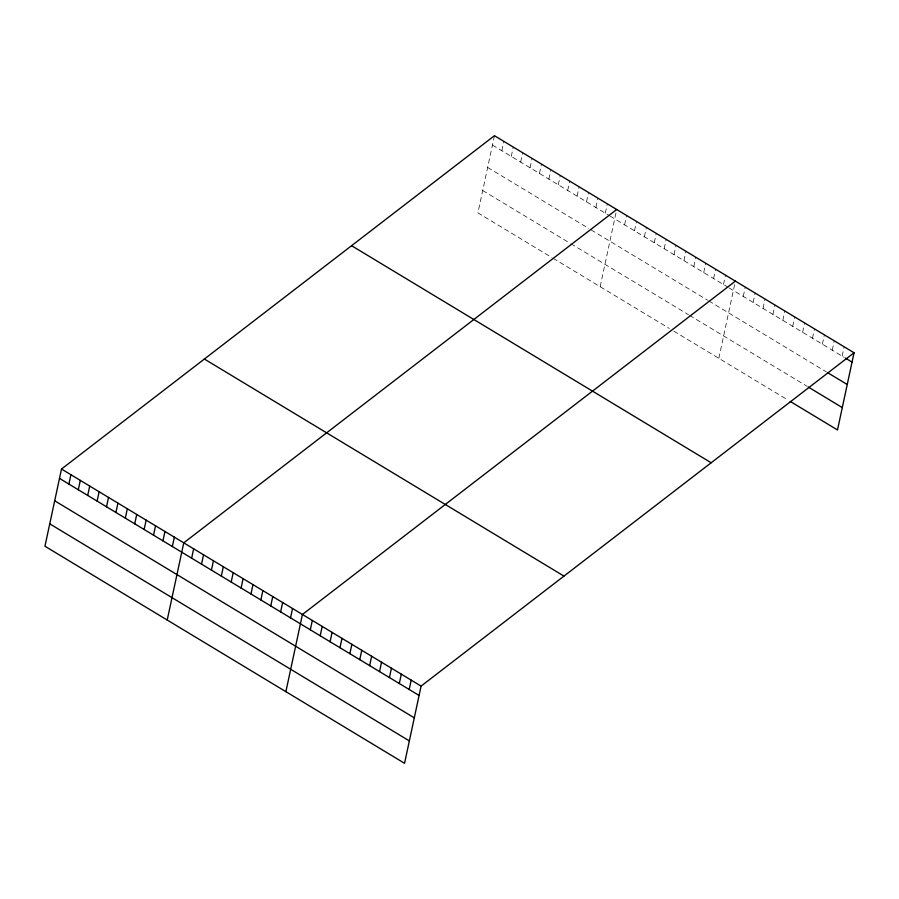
<?xml version="1.0" encoding="UTF-8"?>
<svg xmlns="http://www.w3.org/2000/svg" width="899" height="899" viewBox="0 0 899 899"><rect width="100%" height="100%" fill="white"/><g stroke="black" fill="none" stroke-linecap="round" stroke-linejoin="round"><path stroke-width="0.67" stroke-dasharray="4.5 3.37" d="M494.45 135.704L477.908 212.894L551.964 257.597M501.856 150.729L503.856 141.379M511.261 156.415L513.262 147.054M520.667 162.09L522.667 152.729M530.062 167.765L532.073 158.404M539.467 173.44L541.479 164.079M548.873 179.115L550.885 169.765M558.279 184.801L560.291 175.44M567.685 190.476L569.696 181.115M577.091 196.151L579.102 186.79M586.496 201.826L588.497 192.465M595.902 207.5L597.902 198.151M605.308 213.187L607.308 203.826M600.172 286.691L616.714 209.501M624.603 224.829L626.603 215.468M634.492 230.796L636.492 221.435M644.381 236.763L646.381 227.413M654.27 242.741L656.27 233.38M664.159 248.708L666.159 239.348M674.048 254.675L676.048 245.315M683.937 260.643L685.937 251.282M693.826 266.61L695.826 257.26M703.715 272.577L705.715 263.227M713.604 278.555L715.604 269.194M723.493 284.522L725.493 275.161M718.829 358.33L735.382 281.129M743.271 296.456L745.271 287.107M753.16 302.424L755.16 293.074M763.049 308.402L765.049 299.041M772.938 314.369L774.938 305.008M782.827 320.336L784.827 310.975M792.716 326.303L794.716 316.954M802.605 332.27L804.605 322.921M812.494 338.249L814.494 328.888M822.383 344.216L824.383 334.855M832.272 350.183L834.272 340.822M842.149 356.15L844.161 346.8M492.45 145.054L608.837 215.31M610.005 216.018L727.887 287.174M728.977 287.837L844.352 357.476M487.651 167.439L588.755 228.47M591.104 229.886L707.704 300.277M708.805 300.94L826.372 371.905M482.707 190.509L569.696 243.022M570.876 243.73L688.477 314.717M689.567 315.38L807.145 386.345M553.143 258.305L669.384 328.483M673.789 331.135L788.052 400.111"/><path stroke-width="1.35" d="M61.503 469.042L44.95 546.232L404.55 763.296L421.092 686.106L854.05 352.768L494.45 135.704L61.503 469.042L421.092 686.106M68.897 484.078L70.909 474.717M78.303 489.753L80.303 480.392M87.709 495.428L89.709 486.078M97.114 501.103L99.115 491.753M106.52 506.789L108.521 497.428M115.926 512.464L117.926 503.103M125.332 518.139L127.332 508.778M134.726 523.814L136.738 514.453M144.132 529.489L146.144 520.139M153.538 535.175L155.549 525.814M162.944 540.85L164.955 531.489M172.35 546.525L174.361 537.164M167.214 620.04L183.767 542.839L616.714 209.501M191.644 558.167L193.656 548.817M201.533 564.145L203.545 554.784M211.422 570.112L213.434 560.751M221.311 576.079L223.323 566.718M231.2 582.046L233.212 572.685M241.089 588.013L243.101 578.664M250.978 593.992L252.979 584.631M260.867 599.959L262.868 590.598M270.756 605.926L272.757 596.565M280.645 611.893L282.646 602.532M290.534 617.86L292.535 608.511M285.882 691.668L302.424 614.478L735.382 281.129M310.312 629.806L312.313 620.445M320.201 635.773L322.202 626.412M330.09 641.74L332.091 632.379M339.979 647.707L341.98 638.357M349.868 653.674L351.869 644.325M359.757 659.652L361.758 650.292M369.646 665.62L371.647 656.259M379.535 671.587L381.536 662.226M389.424 677.554L391.425 668.204M399.313 683.521L401.314 674.171M409.202 689.499L411.203 680.138M854.05 352.768L837.497 429.958L790.255 401.437M845.453 358.139L852.038 362.117M827.462 372.568L847.24 384.514M808.235 387.008L842.296 407.573M351.576 245.697L711.176 462.771M204.376 359.038L563.965 576.102M59.491 478.403L419.091 695.466M54.693 500.788L414.293 717.851M49.748 523.847L409.348 740.911"/></g></svg>
